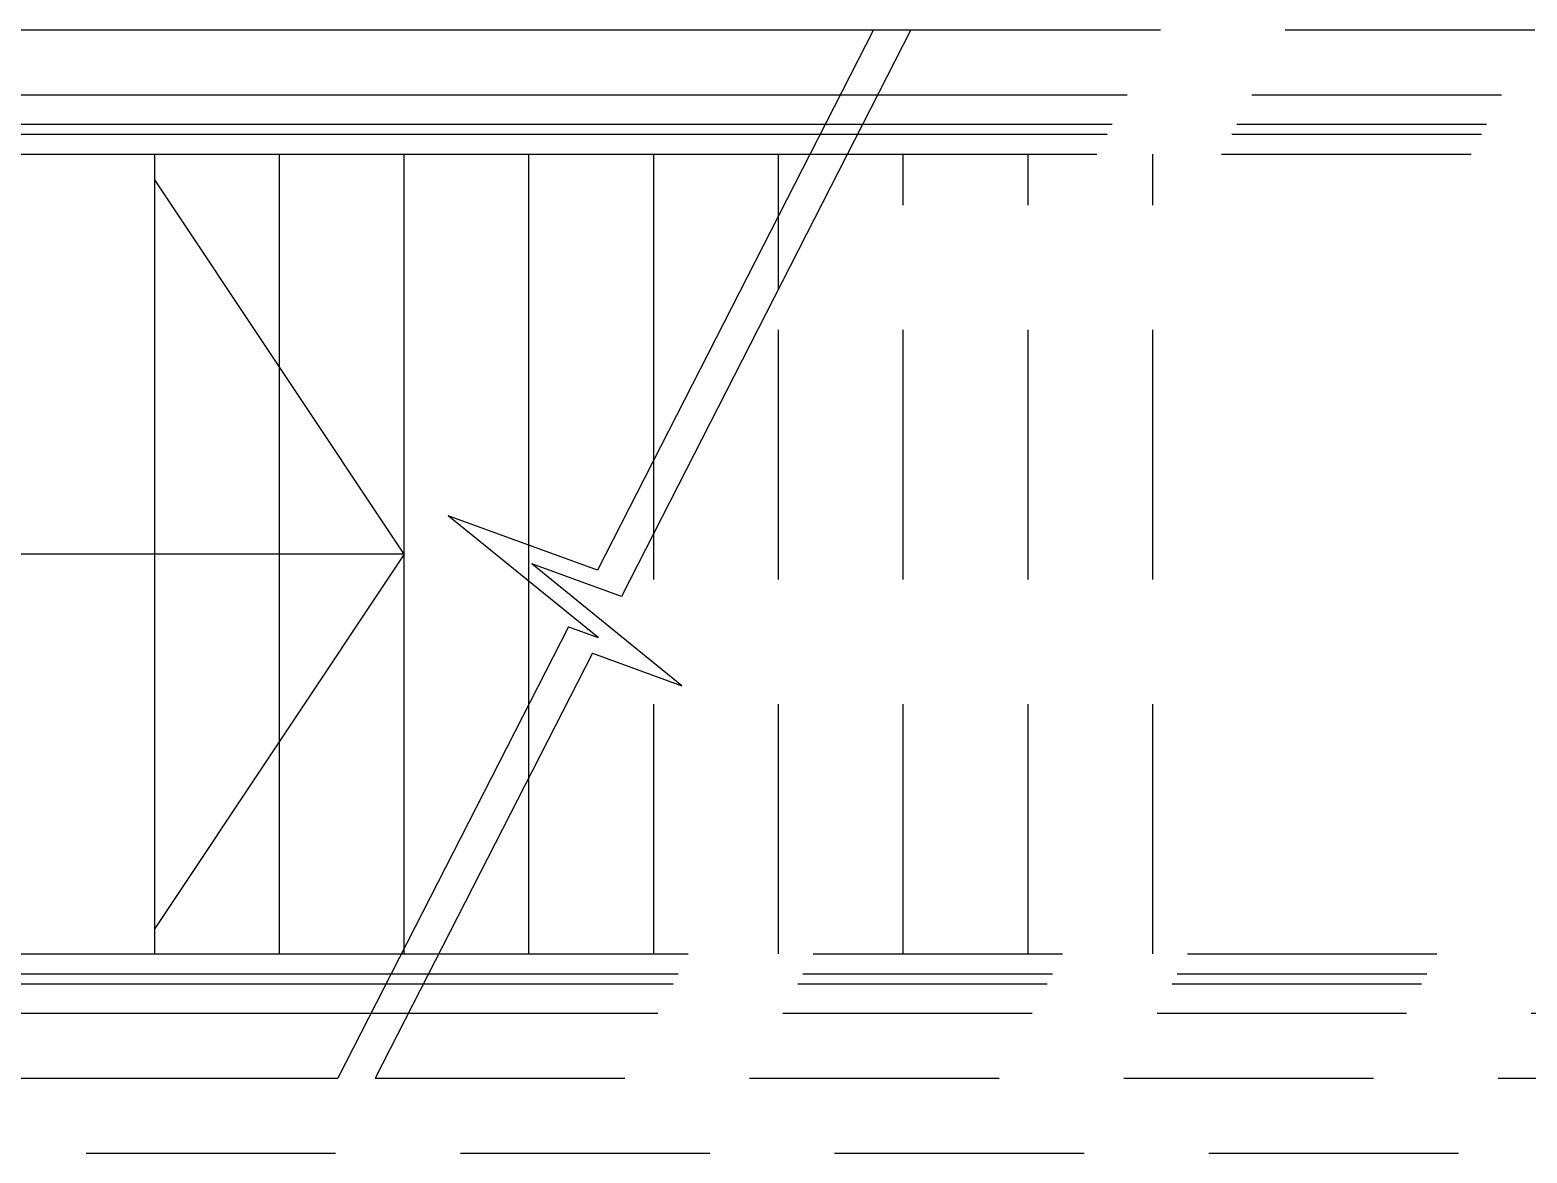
# Model space of a CAD drawing. Extents: x -163002 to 22103, y -98847 to 51643.
# Drawn here: x -123750 to -120750, y 30550 to 32800 of the extents above; entities that cross this region are included whole.
import ezdxf

# ---------------------------------------------------------------- set-up
doc = ezdxf.new("R2010")
doc.units = 0
doc.header["$LTSCALE"] = 1000
doc.header["$MEASUREMENT"] = 0
doc.linetypes.add('S2108a$0$DASHED', pattern=[0.75, 0.5, -0.25])
doc.layers.get('0').update_dxf_attribs({"linetype": 'CONTINUOUS'})
for name, color, linetype in [('S2108a$0$A-Stairs', 2, 'CONTINUOUS'), ('S2108a$0$stair', 1, 'CONTINUOUS'), ('S2108a$0$txt1', 4, 'CONTINUOUS')]:
    doc.layers.add(name, color=color, linetype=linetype)

# ---------------------------------------------------------------- blocks, each defined once
blk = doc.blocks.new('S2108a')
at = {"layer": 'S2108a$0$A-Stairs', "color": 1, "linetype": 'S2108a$0$DASHED'}
for p, q in [((-121984.639, 32800.1), (-104649.9, 32800.1)), ((-122051.076, 32670.1), (-104649.9, 32670.1)), ((-122081.229, 32611.1), (-104649.9, 32611.1)), ((-122091.45, 32591.1), (-104649.9, 32591.1)), ((-122111.892, 32551.1), (-104649.9, 32551.1)), ((-122930.604, 30949.1), (-116174.9, 30949.1)), ((-122951.046, 30909.1), (-116149.9, 30909.1)), ((-122961.267, 30889.1), (-116174.9, 30889.1)), ((-122991.419, 30830.1), (-116224.9, 30830.1)), ((-123057.857, 30700.1), (-116249.9, 30700.1))]:
    blk.add_line(p, q, dxfattribs=at)
for points in [[(-121999.9, 30949.1), (-121999.9, 32551.1)], [(-121749.9, 30949.1), (-121749.9, 32551.1)], [(-121499.9, 30949.1), (-121499.9, 32551.1)], [(-122249.9, 30949.1), (-122249.9, 32281.055)], [(-122499.9, 30949.1), (-122499.9, 31791.872)], [(-122749.9, 30949.1), (-122749.9, 31302.689)], [(-131137.4, 30550.1), (-104649.9, 30550.1)]]:
    blk.add_lwpolyline(points, dxfattribs=at)
at = {"layer": 'S2108a$0$stair'}
for p, q in [((-125249.9, 32800.1), (-121984.639, 32800.1)), ((-125249.9, 32670.1), (-122051.076, 32670.1)), ((-125249.9, 32611.1), (-122081.229, 32611.1)), ((-125249.9, 32591.1), (-122091.45, 32591.1)), ((-125249.9, 32551.1), (-122111.892, 32551.1)), ((-125249.9, 30949.1), (-122930.604, 30949.1)), ((-125249.9, 30909.1), (-122951.046, 30909.1)), ((-125249.9, 30889.1), (-122961.267, 30889.1)), ((-125249.9, 30830.1), (-122991.419, 30830.1)), ((-125249.9, 30700.1), (-123132.602, 30700.1))]:
    blk.add_line(p, q, dxfattribs=at)
for points in [[(-123499.9, 30949.1), (-123499.9, 32551.1)], [(-123249.9, 30949.1), (-123249.9, 32551.1)], [(-122999.9, 30949.1), (-122999.9, 32551.1)], [(-122749.9, 31302.689), (-122749.9, 32551.1)], [(-122499.9, 31791.872), (-122499.9, 32551.1)], [(-122249.9, 32281.055), (-122249.9, 32551.1)]]:
    blk.add_lwpolyline(points, dxfattribs=at)
at = {"layer": 'S2108a$0$txt1'}
for p, q in [((-122059.385, 32800.1), (-122612.367, 31718.061)), ((-121984.639, 32800.1), (-122564.665, 31665.144)), ((-122999.9, 31750.1), (-123499.9, 32500.1)), ((-122612.367, 31718.061), (-122912.07, 31826.918)), ((-122611.347, 31582.946), (-122912.07, 31826.918)), ((-122999.9, 31750.1), (-125249.9, 31750.1)), ((-122999.9, 31750.1), (-123499.9, 31000.1)), ((-122443.344, 31486.334), (-122744.067, 31730.306)), ((-122564.665, 31665.144), (-122744.067, 31730.306)), ((-122670.448, 31604.412), (-123132.602, 30700.1)), ((-122670.448, 31604.412), (-122611.347, 31582.946)), ((-122622.746, 31551.496), (-123057.857, 30700.1)), ((-122622.746, 31551.496), (-122443.344, 31486.334))]:
    blk.add_line(p, q, dxfattribs=at)

msp = doc.modelspace()

# ---------------------------------------------------------------- block references
msp.add_blockref('S2108a', (0, 0))

doc.saveas('drawing.dxf')
